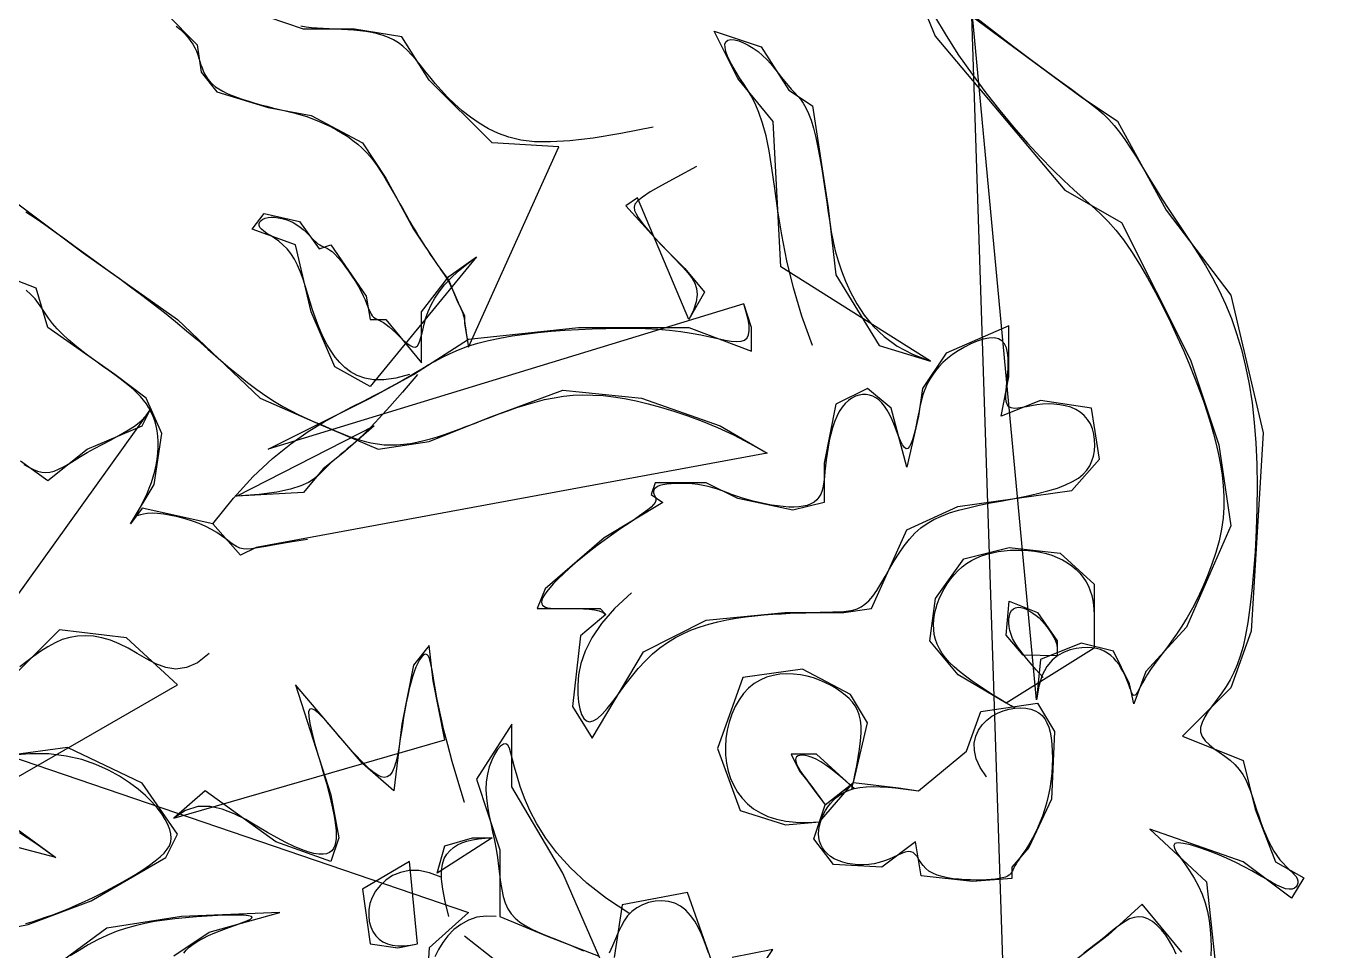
# Model space of a CAD drawing. Header units: metres. Extents: x -5582206 to 1721362, y -2047520 to 6750995.
# Drawn here: x 3648.5 to 3891.8, y 2331.7 to 2503 of the extents above; entities that cross this region are included whole.
import ezdxf

# ---------------------------------------------------------------- set-up
doc = ezdxf.new("R2010")
doc.units = ezdxf.units.M
doc.layers.add('3', color=3, linetype='Continuous')
doc.layers.add('7', color=7, linetype='Continuous')

msp = doc.modelspace()

# ---------------------------------------------------------------- linework, layer by layer
at = {"layer": '3'}
for points in [[(3816.74, 2504.84), (3818.9, 2501.22), (3821.23, 2497.63), (3823.71, 2494.09), (3826.27, 2490.65), (3828.87, 2487.34), (3831.46, 2484.22), (3833.99, 2481.32), (3836.4, 2478.69), (3838.66, 2476.36), (3840.71, 2474.37), (3842.59, 2472.65), (3844.32, 2471.11), (3845.93, 2469.68), (3847.45, 2468.27), (3848.91, 2466.81), (3850.35, 2465.2), (3851.79, 2463.37), (3853.26, 2461.26), (3854.74, 2458.9), (3856.22, 2456.36), (3857.68, 2453.67), (3859.1, 2450.92), (3860.46, 2448.14), (3861.74, 2445.4), (3862.92, 2442.76), (3863.98, 2440.26), (3864.94, 2437.89), (3865.8, 2435.64), (3866.57, 2433.48), (3867.26, 2431.41), (3867.88, 2429.41), (3868.43, 2427.45), (3868.92, 2425.52), (3869.36, 2423.6), (3869.74, 2421.69), (3870.05, 2419.77), (3870.26, 2417.84), (3870.37, 2415.88), (3870.36, 2413.89), (3870.21, 2411.86), (3869.92, 2409.78), (3869.47, 2407.65), (3868.87, 2405.48), (3868.15, 2403.32), (3867.34, 2401.18), (3866.45, 2399.09), (3865.51, 2397.08), (3864.53, 2395.18), (3863.54, 2393.41), (3862.56, 2391.81), (3861.61, 2390.35), (3860.68, 2389.02), (3859.79, 2387.81), (3858.95, 2386.7), (3858.16, 2385.67), (3857.44, 2384.71), (3856.79, 2383.79), (3856.22, 2382.92), (3855.72, 2382.1), (3855.3, 2381.35), (3854.93, 2380.67), (3854.61, 2380.09), (3854.34, 2379.61), (3854.11, 2379.26), (3853.91, 2379.05), (3853.74, 2378.98), (3853.57, 2379.05), (3853.42, 2379.25), (3853.27, 2379.55), (3853.12, 2379.94), (3852.95, 2380.42), (3852.76, 2380.96), (3852.54, 2381.55), (3852.28, 2382.17), (3852, 2382.82), (3851.67, 2383.47), (3851.3, 2384.12), (3850.89, 2384.76), (3850.44, 2385.36), (3849.95, 2385.92), (3849.41, 2386.42), (3848.82, 2386.85), (3848.19, 2387.21), (3847.49, 2387.49), (3846.74, 2387.7), (3845.92, 2387.82), (3845.03, 2387.86), (3844.07, 2387.81), (3843.03, 2387.67), (3841.92, 2387.42), (3840.77, 2387.03), (3839.63, 2386.42), (3838.55, 2385.54), (3837.56, 2384.34), (3836.72, 2382.75), (3836.07, 2380.71), (3835.66, 2378.17), (3820.65, 2538.58)], [(3804.89, 2530.33), (3816.9, 2501.1), (3840.91, 2472.62), (3851.41, 2466.62), (3864.17, 2441.14), (3869.42, 2425.39), (3871.67, 2410.4), (3863.42, 2391.67), (3855.91, 2383.42), (3853.66, 2377.42), (3852.91, 2381.17), (3849.91, 2387.17), (3843.91, 2388.67), (3836.41, 2385.67), (3835.66, 2378.17)], [(3674.37, 2505.36), (3680.2, 2499.54), (3680.93, 2494.45), (3683.84, 2490.81), (3693.31, 2487.9), (3701.32, 2486.44), (3710.78, 2481.35), (3715.15, 2474.8), (3720.25, 2465.35), (3724.62, 2458.8), (3726.81, 2455.89), (3728.26, 2452.25), (3729.72, 2449.34), (3729.72, 2447.89), (3730.45, 2443.52)], [(3676.31, 2502.97), (3677.07, 2502.36), (3677.76, 2501.71), (3678.37, 2501.03), (3678.9, 2500.35), (3679.35, 2499.66), (3679.72, 2498.98), (3680.03, 2498.32), (3680.28, 2497.67), (3680.5, 2497.04), (3680.7, 2496.42), (3680.89, 2495.82), (3681.08, 2495.25), (3681.29, 2494.69), (3681.54, 2494.15), (3681.83, 2493.64), (3682.17, 2493.15), (3682.57, 2492.67), (3683.03, 2492.22), (3683.58, 2491.77), (3684.21, 2491.35), (3684.93, 2490.93), (3685.76, 2490.53), (3686.66, 2490.14), (3687.64, 2489.76), (3688.68, 2489.4), (3689.76, 2489.06), (3690.86, 2488.73), (3691.96, 2488.43), (3693.06, 2488.14), (3694.15, 2487.88), (3695.21, 2487.63), (3696.27, 2487.38), (3697.31, 2487.13), (3698.36, 2486.85), (3699.41, 2486.56), (3700.48, 2486.22), (3701.56, 2485.84), (3702.66, 2485.4), (3703.77, 2484.91), (3704.88, 2484.37), (3705.98, 2483.79), (3707.04, 2483.17), (3708.06, 2482.51), (3709.03, 2481.82), (3709.94, 2481.11), (3710.76, 2480.37), (3711.52, 2479.6), (3712.22, 2478.81), (3712.88, 2477.99), (3713.5, 2477.13), (3714.1, 2476.23), (3714.69, 2475.3), (3715.28, 2474.32), (3715.87, 2473.3), (3716.48, 2472.24), (3717.09, 2471.17), (3717.7, 2470.08), (3718.32, 2468.99), (3718.93, 2467.91), (3719.53, 2466.85), (3720.13, 2465.83), (3720.72, 2464.85), (3721.29, 2463.92), (3721.84, 2463.04), (3722.38, 2462.21), (3722.89, 2461.43), (3723.37, 2460.7), (3723.83, 2460.03), (3724.26, 2459.41), (3724.65, 2458.84), (3725.01, 2458.33), (3725.34, 2457.85), (3725.65, 2457.41), (3725.94, 2456.98), (3726.2, 2456.58), (3726.45, 2456.17), (3726.68, 2455.77), (3726.91, 2455.35), (3727.12, 2454.93), (3727.32, 2454.5), (3727.52, 2454.07), (3727.71, 2453.64), (3727.9, 2453.21), (3728.08, 2452.79), (3728.26, 2452.37), (3728.44, 2451.97), (3728.62, 2451.58), (3728.8, 2451.2), (3728.96, 2450.83), (3729.11, 2450.47), (3729.25, 2450.12), (3729.37, 2449.79), (3729.48, 2449.46), (3729.56, 2449.14), (3729.63, 2448.79), (3729.7, 2448.36), (3729.78, 2447.81), (3729.88, 2447.1), (3730.02, 2446.17), (3730.21, 2445), (3730.45, 2443.52), (3747.2, 2480.62), (3734.82, 2481.35), (3723.16, 2492.99), (3718.07, 2500.99), (3709.33, 2502.45), (3699.86, 2502.45), (3693.31, 2504.63)], [(3829.54, 2326.2), (3823.65, 2504.85), (3843.91, 2489.86), (3850.66, 2485.36), (3859.67, 2468.87), (3871.67, 2453.13), (3877.67, 2427.64), (3875.42, 2390.92), (3871.67, 2380.42), (3862.67, 2371.43), (3873.92, 2366.93), (3876.17, 2357.94), (3879.92, 2348.19), (3885.18, 2345.19), (3882.92, 2341.44), (3873.92, 2348.19), (3856.66, 2354.19), (3867.17, 2344.44), (3868.67, 2330.2)], [(3824.07, 2504.89), (3827.89, 2501.9), (3831.41, 2499.2), (3834.61, 2496.8), (3837.47, 2494.68), (3839.97, 2492.85), (3842.11, 2491.3), (3843.94, 2489.97), (3845.5, 2488.8), (3846.84, 2487.73), (3848.01, 2486.72), (3849.07, 2485.69), (3850.06, 2484.59), (3851.04, 2483.36), (3852.04, 2481.96), (3853.08, 2480.4), (3854.16, 2478.69), (3855.27, 2476.88), (3856.43, 2474.98), (3857.63, 2473.01), (3858.88, 2471.01), (3860.17, 2468.99), (3861.5, 2466.98), (3862.86, 2464.96), (3864.24, 2462.91), (3865.61, 2460.81), (3866.95, 2458.64), (3868.25, 2456.38), (3869.5, 2454.01), (3870.67, 2451.5), (3871.75, 2448.85), (3872.73, 2446.04), (3873.6, 2443.08), (3874.37, 2439.95), (3875.03, 2436.66), (3875.58, 2433.2), (3876, 2429.57), (3876.3, 2425.77), (3876.47, 2421.81), (3876.53, 2417.74), (3876.48, 2413.64), (3876.34, 2409.59), (3876.13, 2405.66), (3875.86, 2401.91), (3875.53, 2398.43), (3875.17, 2395.29), (3874.78, 2392.53), (3874.36, 2390.14), (3873.91, 2388.06), (3873.41, 2386.25), (3872.85, 2384.65), (3872.23, 2383.22), (3871.55, 2381.91), (3870.79, 2380.67), (3869.96, 2379.47), (3869.1, 2378.29), (3868.26, 2377.15), (3867.48, 2376.05), (3866.82, 2375), (3866.33, 2374), (3866.05, 2373.05), (3866.04, 2372.18), (3866.33, 2371.37), (3866.88, 2370.61), (3867.63, 2369.88), (3868.53, 2369.18), (3869.51, 2368.47), (3870.53, 2367.75), (3871.52, 2366.99), (3872.42, 2366.18), (3873.2, 2365.3), (3873.85, 2364.36), (3874.41, 2363.37), (3874.89, 2362.32), (3875.31, 2361.24), (3875.69, 2360.12), (3876.06, 2358.97), (3876.42, 2357.81), (3876.81, 2356.64), (3877.22, 2355.46), (3877.65, 2354.31), (3878.11, 2353.19), (3878.59, 2352.11), (3879.1, 2351.1), (3879.62, 2350.16), (3880.17, 2349.32), (3880.75, 2348.57), (3881.32, 2347.91), (3881.89, 2347.33), (3882.42, 2346.82), (3882.91, 2346.35), (3883.34, 2345.91), (3883.68, 2345.49), (3883.93, 2345.07), (3884.05, 2344.64), (3884.07, 2344.23), (3883.97, 2343.85), (3883.75, 2343.52), (3883.43, 2343.27), (3882.99, 2343.12), (3882.45, 2343.08), (3881.8, 2343.19), (3881.04, 2343.46), (3880.18, 2343.87), (3879.2, 2344.4), (3878.11, 2345.02), (3876.9, 2345.72), (3875.57, 2346.48), (3874.12, 2347.27), (3872.55, 2348.07), (3870.85, 2348.85), (3869.1, 2349.6), (3867.36, 2350.27), (3865.7, 2350.85), (3864.19, 2351.29), (3862.91, 2351.58), (3861.92, 2351.68), (3861.29, 2351.56), (3861.07, 2351.21), (3861.22, 2350.63), (3861.65, 2349.85), (3862.31, 2348.89), (3863.11, 2347.78), (3863.98, 2346.52), (3864.86, 2345.15), (3865.67, 2343.69), (3866.35, 2342.16), (3866.9, 2340.58), (3867.33, 2338.95), (3867.64, 2337.3), (3867.85, 2335.64), (3867.96, 2333.99), (3867.98, 2332.36), (3867.93, 2330.77)], [(3764.67, 2484.26), (3764.67, 2484.26), (3758.63, 2483.08), (3753.52, 2482.25), (3749.24, 2481.74), (3745.66, 2481.53), (3742.66, 2481.58), (3740.12, 2481.88), (3737.93, 2482.4), (3735.97, 2483.11), (3734.13, 2483.98), (3732.41, 2484.99), (3730.79, 2486.11), (3729.27, 2487.32), (3727.86, 2488.57), (3726.56, 2489.85), (3725.35, 2491.13), (3724.26, 2492.38), (3723.26, 2493.58), (3722.34, 2494.72), (3721.49, 2495.79), (3720.68, 2496.78), (3719.89, 2497.69), (3719.1, 2498.52), (3718.3, 2499.26), (3717.46, 2499.9), (3716.57, 2500.44), (3715.62, 2500.89), (3714.64, 2501.26), (3713.61, 2501.55), (3712.54, 2501.79), (3711.45, 2501.97), (3710.34, 2502.1), (3709.21, 2502.21), (3708.06, 2502.29), (3706.92, 2502.35), (3705.77, 2502.41), (3704.64, 2502.46), (3703.52, 2502.52), (3702.43, 2502.6), (3701.37, 2502.69), (3700.35, 2502.81), (3699.37, 2502.97)], [(3794.15, 2443.84), (3794.15, 2443.84), (3792.19, 2449.24), (3790.64, 2454.48), (3789.43, 2459.52), (3788.5, 2464.31), (3787.77, 2468.79), (3787.18, 2472.92), (3786.66, 2476.65), (3786.13, 2479.91), (3785.56, 2482.69), (3784.92, 2485.03), (3784.25, 2487), (3783.54, 2488.65), (3782.82, 2490.05), (3782.09, 2491.28), (3781.37, 2492.38), (3780.67, 2493.43), (3780.01, 2494.48), (3779.4, 2495.51), (3778.87, 2496.51), (3778.44, 2497.45), (3778.13, 2498.3), (3777.96, 2499.04), (3777.95, 2499.65), (3778.12, 2500.1), (3778.49, 2500.38), (3779.04, 2500.48), (3779.72, 2500.43), (3780.51, 2500.24), (3781.37, 2499.91), (3782.27, 2499.47), (3783.18, 2498.92), (3784.07, 2498.28), (3784.91, 2497.56), (3785.69, 2496.79), (3786.44, 2495.97), (3787.14, 2495.13), (3787.8, 2494.29), (3788.44, 2493.47), (3789.06, 2492.7), (3789.65, 2491.98), (3790.24, 2491.33), (3790.81, 2490.72), (3791.37, 2490.1), (3791.91, 2489.45), (3792.44, 2488.7), (3792.95, 2487.83), (3793.44, 2486.8), (3793.9, 2485.55), (3794.35, 2484.07), (3794.77, 2482.38), (3795.17, 2480.53), (3795.54, 2478.56), (3795.89, 2476.52), (3796.22, 2474.45), (3796.53, 2472.39), (3796.82, 2470.4), (3797.08, 2468.49), (3797.35, 2466.65), (3797.64, 2464.87), (3797.98, 2463.11), (3798.38, 2461.34), (3798.89, 2459.53), (3799.51, 2457.67), (3800.27, 2455.72), (3801.21, 2453.68), (3802.35, 2451.57), (3803.74, 2449.47), (3805.42, 2447.42), (3807.45, 2445.49), (3809.86, 2443.72), (3812.69, 2442.19), (3815.99, 2440.93), (3788.32, 2458.39), (3786.86, 2485.31), (3780.31, 2493.31), (3775.94, 2502.04), (3784.68, 2499.13), (3789.78, 2491.13), (3794.15, 2488.22), (3797.06, 2469.3), (3798.51, 2456.94), (3806.52, 2443.84), (3815.99, 2440.93)], [(3772.68, 2476.99), (3772.68, 2476.99), (3769.03, 2475.03), (3766.21, 2473.48), (3764.11, 2472.27), (3762.65, 2471.33), (3761.72, 2470.59), (3761.24, 2469.98), (3761.1, 2469.43), (3761.21, 2468.86), (3761.49, 2468.24), (3761.9, 2467.54), (3762.41, 2466.8), (3763.01, 2466.03), (3763.67, 2465.24), (3764.36, 2464.45), (3765.07, 2463.67), (3765.76, 2462.92), (3766.43, 2462.22), (3767.07, 2461.55), (3767.69, 2460.9), (3768.29, 2460.27), (3768.88, 2459.65), (3769.48, 2459.02), (3770.07, 2458.38), (3770.68, 2457.71), (3771.29, 2457), (3771.87, 2456.24), (3772.34, 2455.38), (3772.66, 2454.39), (3772.77, 2453.25), (3772.6, 2451.93), (3772.11, 2450.39), (3771.23, 2448.62), (3761.76, 2471.17), (3759.57, 2469.71), (3766.13, 2462.44), (3770.5, 2458.07), (3774.14, 2453.71), (3771.23, 2448.62)], [(3644.52, 2471.89), (3659.08, 2460.98), (3676.56, 2448.62), (3691.85, 2434.07), (3703.5, 2428.97), (3713.7, 2424.61), (3723.16, 2426.06), (3734.09, 2430.43), (3747.92, 2435.52), (3762.49, 2434.07), (3777.05, 2428.97), (3785.79, 2423.88)], [(3648.47, 2468.6), (3650.18, 2467.46), (3651.95, 2466.24), (3653.78, 2464.94), (3655.66, 2463.59), (3657.59, 2462.18), (3659.57, 2460.74), (3661.59, 2459.27), (3663.65, 2457.78), (3665.74, 2456.27), (3667.84, 2454.72), (3669.94, 2453.15), (3672.04, 2451.55), (3674.13, 2449.92), (3676.19, 2448.25), (3678.23, 2446.56), (3680.22, 2444.85), (3682.17, 2443.15), (3684.08, 2441.49), (3685.95, 2439.89), (3687.77, 2438.36), (3689.53, 2436.94), (3691.24, 2435.64), (3692.9, 2434.49), (3694.5, 2433.46), (3696.06, 2432.55), (3697.57, 2431.73), (3699.04, 2431), (3700.48, 2430.32), (3701.88, 2429.69), (3703.26, 2429.1), (3704.61, 2428.51), (3705.95, 2427.95), (3707.26, 2427.42), (3708.55, 2426.93), (3709.83, 2426.49), (3711.09, 2426.11), (3712.34, 2425.8), (3713.58, 2425.58), (3714.8, 2425.44), (3716.02, 2425.39), (3717.23, 2425.42), (3718.45, 2425.52), (3719.67, 2425.69), (3720.9, 2425.92), (3722.14, 2426.21), (3723.41, 2426.55), (3724.69, 2426.93), (3726, 2427.36), (3727.35, 2427.83), (3728.72, 2428.32), (3730.12, 2428.85), (3731.57, 2429.4), (3733.05, 2429.97), (3734.57, 2430.55), (3736.14, 2431.14), (3737.75, 2431.74), (3739.4, 2432.31), (3741.08, 2432.85), (3742.79, 2433.35), (3744.52, 2433.79), (3746.28, 2434.15), (3748.04, 2434.43), (3749.83, 2434.61), (3751.63, 2434.68), (3753.48, 2434.65), (3755.37, 2434.53), (3757.33, 2434.3), (3759.36, 2433.98), (3761.48, 2433.56), (3763.7, 2433.04), (3766.03, 2432.42), (3768.48, 2431.68), (3771.05, 2430.82), (3773.74, 2429.8), (3776.56, 2428.62), (3779.51, 2427.25), (3782.58, 2425.67), (3785.79, 2423.88), (3691.12, 2406.42), (3688.21, 2404.97), (3683.11, 2410.79), (3670.01, 2413.7), (3667.82, 2410.79), (3672.19, 2418.06), (3673.65, 2427.52), (3670.73, 2434.07), (3664.91, 2438.43), (3652.53, 2447.16), (3650.34, 2454.44), (3637.24, 2459.53)], [(3719.52, 2438.43), (3719.52, 2438.43), (3716.97, 2437.79), (3714.76, 2437.49), (3712.86, 2437.49), (3711.22, 2437.76), (3709.81, 2438.24), (3708.59, 2438.92), (3707.53, 2439.74), (3706.6, 2440.67), (3705.75, 2441.69), (3704.98, 2442.77), (3704.28, 2443.92), (3703.65, 2445.12), (3703.06, 2446.38), (3702.53, 2447.69), (3702.03, 2449.04), (3701.56, 2450.43), (3701.11, 2451.86), (3700.68, 2453.29), (3700.24, 2454.71), (3699.79, 2456.1), (3699.3, 2457.43), (3698.78, 2458.69), (3698.2, 2459.84), (3697.56, 2460.86), (3696.84, 2461.75), (3696.07, 2462.5), (3695.28, 2463.14), (3694.51, 2463.7), (3693.77, 2464.17), (3693.1, 2464.6), (3692.53, 2464.98), (3692.09, 2465.35), (3691.81, 2465.71), (3691.67, 2466.06), (3691.67, 2466.4), (3691.79, 2466.71), (3692.03, 2466.99), (3692.37, 2467.22), (3692.8, 2467.41), (3693.31, 2467.53), (3693.89, 2467.59), (3694.52, 2467.58), (3695.19, 2467.5), (3695.89, 2467.36), (3696.6, 2467.16), (3697.3, 2466.9), (3697.99, 2466.58), (3698.65, 2466.2), (3699.26, 2465.76), (3699.84, 2465.29), (3700.37, 2464.8), (3700.86, 2464.3), (3701.32, 2463.82), (3701.75, 2463.38), (3702.16, 2463), (3702.53, 2462.68), (3702.89, 2462.45), (3703.23, 2462.27), (3703.57, 2462.13), (3703.93, 2461.98), (3704.3, 2461.8), (3704.72, 2461.55), (3705.17, 2461.21), (3705.69, 2460.74), (3706.26, 2460.12), (3706.89, 2459.37), (3707.54, 2458.52), (3708.21, 2457.6), (3708.86, 2456.64), (3709.48, 2455.68), (3710.04, 2454.73), (3710.54, 2453.83), (3710.95, 2453), (3711.29, 2452.26), (3711.57, 2451.59), (3711.8, 2450.99), (3712.01, 2450.47), (3712.2, 2450.03), (3712.39, 2449.65), (3712.61, 2449.34), (3712.85, 2449.1), (3713.13, 2448.9), (3713.45, 2448.72), (3713.82, 2448.54), (3714.23, 2448.33), (3714.69, 2448.06), (3715.2, 2447.72), (3715.76, 2447.28), (3716.38, 2446.73), (3717.03, 2446.1), (3717.7, 2445.44), (3718.37, 2444.81), (3719.02, 2444.25), (3719.62, 2443.82), (3720.16, 2443.56), (3720.62, 2443.52), (3720.98, 2443.74), (3721.27, 2444.21), (3721.51, 2444.87), (3721.73, 2445.71), (3721.96, 2446.69), (3722.23, 2447.78), (3722.56, 2448.93), (3722.98, 2450.13), (3723.52, 2451.34), (3724.2, 2452.56), (3725.02, 2453.79), (3726.01, 2455.03), (3727.18, 2456.3), (3728.54, 2457.59), (3730.11, 2458.91), (3731.9, 2460.26), (3712.24, 2436.25), (3705.69, 2439.89), (3701.32, 2450.07), (3698.41, 2462.44), (3690.39, 2465.35), (3692.58, 2468.26), (3699.13, 2466.8), (3702.77, 2461.71), (3704.96, 2462.44), (3711.51, 2452.98), (3712.24, 2448.62), (3715.15, 2448.62), (3721.71, 2440.61), (3721.71, 2450.07), (3726.81, 2456.62), (3731.9, 2460.26)], [(3700.59, 2407.88), (3700.59, 2407.88), (3697.4, 2407.37), (3694.86, 2406.93), (3692.89, 2406.58), (3691.38, 2406.32), (3690.24, 2406.15), (3689.38, 2406.09), (3688.69, 2406.13), (3688.09, 2406.3), (3687.49, 2406.59), (3686.86, 2406.98), (3686.2, 2407.45), (3685.48, 2407.98), (3684.69, 2408.56), (3683.82, 2409.15), (3682.86, 2409.74), (3681.78, 2410.3), (3680.58, 2410.82), (3679.3, 2411.29), (3677.97, 2411.71), (3676.62, 2412.06), (3675.29, 2412.34), (3674.03, 2412.55), (3672.86, 2412.68), (3671.83, 2412.73), (3670.95, 2412.69), (3670.24, 2412.59), (3669.69, 2412.46), (3669.28, 2412.33), (3669, 2412.24), (3668.86, 2412.22), (3668.83, 2412.29), (3668.91, 2412.48), (3669.1, 2412.83), (3669.37, 2413.33), (3669.7, 2413.95), (3670.08, 2414.68), (3670.49, 2415.51), (3670.91, 2416.42), (3671.32, 2417.4), (3671.7, 2418.43), (3672.05, 2419.49), (3672.34, 2420.57), (3672.58, 2421.67), (3672.77, 2422.78), (3672.9, 2423.87), (3672.97, 2424.96), (3672.98, 2426.01), (3672.92, 2427.03), (3672.79, 2428.01), (3672.6, 2428.95), (3672.35, 2429.84), (3672.04, 2430.69), (3671.67, 2431.5), (3671.25, 2432.27), (3670.77, 2433), (3670.25, 2433.7), (3669.68, 2434.37), (3669.06, 2435.02), (3668.37, 2435.65), (3667.62, 2436.29), (3666.8, 2436.95), (3665.9, 2437.64), (3664.9, 2438.37), (3663.82, 2439.16), (3662.63, 2440.01), (3661.38, 2440.92), (3660.09, 2441.87), (3658.79, 2442.86), (3657.53, 2443.87), (3656.32, 2444.89), (3655.21, 2445.91), (3654.23, 2446.92), (3653.39, 2447.91), (3652.67, 2448.87), (3652.03, 2449.81), (3651.42, 2450.72), (3650.81, 2451.61), (3650.15, 2452.46), (3649.4, 2453.28), (3648.52, 2454.07)], [(3683.11, 2410.79), (3683.11, 2410.79), (3686.9, 2415.56), (3690.58, 2419.57), (3694.13, 2422.89), (3697.53, 2425.63), (3700.72, 2427.87), (3703.7, 2429.69), (3706.41, 2431.18), (3708.84, 2432.43), (3710.97, 2433.52), (3712.82, 2434.47), (3714.43, 2435.32), (3715.87, 2436.09), (3717.16, 2436.8), (3718.35, 2437.47), (3719.49, 2438.13), (3720.62, 2438.79), (3721.77, 2439.49), (3722.98, 2440.21), (3724.25, 2440.94), (3725.61, 2441.66), (3727.06, 2442.36), (3728.62, 2443.04), (3730.31, 2443.67), (3732.15, 2444.25), (3734.13, 2444.76), (3736.26, 2445.21), (3738.51, 2445.6), (3740.85, 2445.93), (3743.28, 2446.21), (3745.77, 2446.45), (3748.29, 2446.64), (3750.84, 2446.8), (3753.38, 2446.92), (3755.91, 2447), (3758.41, 2447.03), (3760.85, 2447.02), (3763.22, 2446.96), (3765.51, 2446.85), (3767.7, 2446.67), (3769.77, 2446.43), (3771.7, 2446.13), (3773.49, 2445.79), (3775.14, 2445.44), (3776.63, 2445.11), (3777.96, 2444.84), (3779.12, 2444.64), (3780.12, 2444.56), (3780.94, 2444.61), (3781.57, 2444.84), (3782.04, 2445.23), (3782.33, 2445.81), (3782.45, 2446.57), (3782.42, 2447.52), (3782.23, 2448.66), (3781.9, 2449.99), (3781.42, 2451.53), (3693.31, 2424.61), (3712.24, 2434.07), (3720.25, 2438.43), (3730.45, 2444.98), (3750.84, 2447.16), (3771.23, 2447.16), (3782.88, 2442.8), (3782.88, 2447.16), (3781.42, 2451.53)], [(3760.65, 2398.01), (3760.65, 2398.01), (3757.49, 2395.08), (3755.06, 2392.3), (3753.27, 2389.67), (3752.03, 2387.21), (3751.24, 2384.92), (3750.82, 2382.82), (3750.67, 2380.92), (3750.7, 2379.22), (3750.83, 2377.74), (3751.06, 2376.49), (3751.38, 2375.49), (3751.79, 2374.75), (3752.29, 2374.29), (3752.88, 2374.12), (3753.56, 2374.26), (3754.34, 2374.73), (3755.2, 2375.53), (3756.15, 2376.6), (3757.17, 2377.9), (3758.27, 2379.34), (3759.42, 2380.88), (3760.63, 2382.44), (3761.89, 2383.97), (3763.2, 2385.4), (3764.53, 2386.69), (3765.91, 2387.83), (3767.32, 2388.83), (3768.76, 2389.71), (3770.25, 2390.47), (3771.78, 2391.13), (3773.35, 2391.7), (3774.97, 2392.19), (3776.63, 2392.61), (3778.32, 2392.97), (3780.03, 2393.28), (3781.75, 2393.53), (3783.46, 2393.73), (3785.16, 2393.9), (3786.82, 2394.03), (3788.44, 2394.13), (3790, 2394.21), (3791.51, 2394.27), (3792.94, 2394.32), (3794.31, 2394.36), (3795.61, 2394.39), (3796.82, 2394.42), (3797.95, 2394.46), (3799, 2394.5), (3799.96, 2394.55), (3800.84, 2394.64), (3801.66, 2394.8), (3802.43, 2395.04), (3803.16, 2395.4), (3803.88, 2395.89), (3804.59, 2396.55), (3805.31, 2397.41), (3806.05, 2398.46), (3806.82, 2399.68), (3807.61, 2401.03), (3808.44, 2402.45), (3809.3, 2403.9), (3810.19, 2405.33), (3811.13, 2406.7), (3812.11, 2407.95), (3813.13, 2409.06), (3814.22, 2410.02), (3815.39, 2410.86), (3816.66, 2411.59), (3818.04, 2412.23), (3819.55, 2412.8), (3821.21, 2413.31), (3823.03, 2413.77), (3825.02, 2414.22), (3827.15, 2414.65), (3829.34, 2415.07), (3831.56, 2415.5), (3833.74, 2415.94), (3835.83, 2416.4), (3837.78, 2416.89), (3839.54, 2417.41), (3841.05, 2417.98), (3842.34, 2418.6), (3843.41, 2419.26), (3844.29, 2419.97), (3844.99, 2420.74), (3845.53, 2421.55), (3845.93, 2422.43), (3846.21, 2423.35), (3846.39, 2424.33), (3846.46, 2425.35), (3846.42, 2426.37), (3846.27, 2427.38), (3846.01, 2428.36), (3845.63, 2429.29), (3845.13, 2430.13), (3844.51, 2430.87), (3843.77, 2431.49), (3842.92, 2431.99), (3841.99, 2432.38), (3840.99, 2432.67), (3839.95, 2432.86), (3838.88, 2432.97), (3837.81, 2432.99), (3836.75, 2432.93), (3835.72, 2432.81), (3834.74, 2432.65), (3833.82, 2432.48), (3832.97, 2432.32), (3832.2, 2432.22), (3831.54, 2432.18), (3830.99, 2432.25), (3830.56, 2432.45), (3830.26, 2432.8), (3830.07, 2433.29), (3829.99, 2433.91), (3829.98, 2434.64), (3830.03, 2435.47), (3830.11, 2436.38), (3830.21, 2437.36), (3830.31, 2438.39), (3830.39, 2439.44), (3830.42, 2440.5), (3830.39, 2441.53), (3830.28, 2442.49), (3830.07, 2443.36), (3829.73, 2444.1), (3829.25, 2444.67), (3828.61, 2445.06), (3827.8, 2445.22), (3826.84, 2445.18), (3825.78, 2444.97), (3824.64, 2444.6), (3823.47, 2444.11), (3822.3, 2443.52), (3821.17, 2442.86), (3820.12, 2442.15), (3819.17, 2441.41), (3818.33, 2440.65), (3817.59, 2439.89), (3816.95, 2439.11), (3816.39, 2438.34), (3815.9, 2437.58), (3815.49, 2436.82), (3815.14, 2436.08), (3814.85, 2435.37), (3814.61, 2434.66), (3814.4, 2433.95), (3814.22, 2433.23), (3814.05, 2432.49), (3813.9, 2431.72), (3813.74, 2430.9), (3813.56, 2430.02), (3813.37, 2429.09), (3813.16, 2428.13), (3812.92, 2427.2), (3812.67, 2426.35), (3812.4, 2425.63), (3812.11, 2425.08), (3811.81, 2424.75), (3811.5, 2424.69), (3811.18, 2424.93), (3810.84, 2425.43), (3810.49, 2426.15), (3810.12, 2427.02), (3809.74, 2427.99), (3809.33, 2429.02), (3808.91, 2430.03), (3808.47, 2430.99), (3808, 2431.84), (3807.51, 2432.58), (3807, 2433.21), (3806.46, 2433.73), (3805.91, 2434.15), (3805.33, 2434.45), (3804.72, 2434.65), (3804.1, 2434.75), (3803.45, 2434.74), (3802.79, 2434.63), (3802.13, 2434.41), (3801.47, 2434.08), (3800.83, 2433.64), (3800.22, 2433.08), (3799.65, 2432.4), (3799.12, 2431.6), (3798.65, 2430.67), (3798.23, 2429.65), (3797.86, 2428.55), (3797.54, 2427.38), (3797.27, 2426.19), (3797.04, 2424.98), (3796.85, 2423.79), (3796.69, 2422.62), (3796.57, 2421.52), (3796.47, 2420.47), (3796.37, 2419.49), (3796.25, 2418.58), (3796.11, 2417.74), (3795.93, 2416.98), (3795.68, 2416.3), (3795.36, 2415.71), (3794.95, 2415.21), (3794.45, 2414.8), (3793.87, 2414.47), (3793.2, 2414.21), (3792.46, 2414.03), (3791.64, 2413.92), (3790.74, 2413.88), (3789.78, 2413.9), (3788.74, 2413.97), (3787.66, 2414.09), (3786.54, 2414.26), (3785.41, 2414.47), (3784.27, 2414.71), (3783.15, 2414.99), (3782.07, 2415.28), (3781.04, 2415.59), (3780.07, 2415.92), (3779.15, 2416.24), (3778.27, 2416.57), (3777.41, 2416.88), (3776.56, 2417.18), (3775.7, 2417.45), (3774.81, 2417.69), (3773.88, 2417.9), (3772.9, 2418.06), (3771.88, 2418.17), (3770.86, 2418.24), (3769.86, 2418.28), (3768.89, 2418.27), (3767.99, 2418.22), (3767.17, 2418.14), (3766.47, 2418.02), (3765.9, 2417.87), (3765.46, 2417.68), (3765.12, 2417.48), (3764.9, 2417.26), (3764.76, 2417.03), (3764.7, 2416.79), (3764.71, 2416.55), (3764.77, 2416.32), (3764.88, 2416.1), (3765.01, 2415.87), (3765.11, 2415.64), (3765.17, 2415.38), (3765.15, 2415.09), (3765.01, 2414.75), (3764.74, 2414.36), (3764.29, 2413.9), (3763.64, 2413.36), (3762.82, 2412.74), (3761.84, 2412.06), (3760.74, 2411.3), (3759.53, 2410.49), (3758.25, 2409.62), (3756.91, 2408.69), (3755.55, 2407.71), (3754.19, 2406.69), (3752.84, 2405.64), (3751.54, 2404.58), (3750.29, 2403.53), (3749.11, 2402.5), (3748.02, 2401.51), (3747.05, 2400.57), (3746.2, 2399.71), (3745.5, 2398.94), (3744.94, 2398.25), (3744.52, 2397.64), (3744.22, 2397.12), (3744.04, 2396.67), (3743.97, 2396.28), (3744.01, 2395.96), (3744.14, 2395.71), (3744.37, 2395.51), (3744.69, 2395.36), (3745.1, 2395.25), (3745.61, 2395.18), (3746.22, 2395.13), (3746.92, 2395.11), (3747.73, 2395.1), (3748.63, 2395.1), (3749.63, 2395.1), (3750.69, 2395.09), (3751.77, 2395.04), (3752.82, 2394.97), (3753.8, 2394.84), (3754.67, 2394.64), (3755.39, 2394.37), (3755.91, 2394.01), (3751.18, 2390.01), (3749.72, 2376.92), (3753.37, 2371.1), (3762.83, 2387.1), (3774.48, 2392.92), (3789.05, 2394.37), (3799.97, 2394.37), (3805.07, 2395.1), (3811.62, 2409.65), (3821.09, 2414.02), (3842.21, 2416.93), (3847.3, 2422.75), (3845.85, 2432.2), (3836.38, 2433.66), (3829.1, 2430.75), (3830.56, 2438.02), (3830.56, 2447.48), (3818.9, 2442.39), (3814.53, 2435.84), (3813.81, 2430.75), (3811.62, 2421.29), (3808.71, 2432.2), (3804.34, 2435.84), (3798.51, 2432.93), (3796.33, 2422.02), (3796.33, 2414.74), (3790.5, 2413.29), (3780.31, 2415.47), (3774.48, 2418.38), (3765.02, 2418.38), (3764.29, 2416.2), (3766.47, 2414.74), (3755.55, 2408.2), (3744.63, 2398.74), (3743.17, 2395.1), (3747.54, 2395.1), (3754.82, 2395.1), (3755.91, 2394.01)], [(3720.98, 2438.43), (3720.98, 2438.43), (3718.21, 2435.2), (3715.86, 2432.54), (3713.89, 2430.38), (3712.26, 2428.66), (3710.9, 2427.3), (3709.77, 2426.23), (3708.82, 2425.38), (3707.99, 2424.67), (3707.26, 2424.04), (3706.59, 2423.48), (3705.97, 2422.95), (3705.39, 2422.45), (3704.84, 2421.96), (3704.3, 2421.46), (3703.76, 2420.93), (3703.2, 2420.37), (3702.6, 2419.75), (3701.84, 2419.1), (3700.82, 2418.45), (3699.41, 2417.8), (3697.5, 2417.2), (3694.95, 2416.67), (3691.65, 2416.22), (3687.48, 2415.88), (3712.97, 2428.97), (3707.14, 2423.88), (3703.5, 2420.97), (3699.86, 2416.61), (3687.48, 2415.88)], [(3648.1, 2421.75), (3649.01, 2421.26), (3649.84, 2420.87), (3650.63, 2420.56), (3651.38, 2420.37), (3652.13, 2420.3), (3652.89, 2420.37), (3653.68, 2420.57), (3654.52, 2420.91), (3655.42, 2421.36), (3656.38, 2421.91), (3657.42, 2422.54), (3658.56, 2423.23), (3659.8, 2423.97), (3661.15, 2424.73), (3662.61, 2425.51), (3664.14, 2426.31), (3665.68, 2427.13), (3667.17, 2427.99), (3668.55, 2428.88), (3669.76, 2429.83), (3670.75, 2430.83), (3671.46, 2431.88), (3643.79, 2393.33)], [(3647.43, 2422.43), (3652.53, 2418.79), (3659.81, 2424.61), (3670.01, 2428.97), (3671.46, 2431.88)], [(3831.68, 2376.62), (3831.68, 2376.62), (3830.95, 2377.05), (3830, 2377.62), (3828.88, 2378.29), (3827.65, 2379.06), (3826.34, 2379.89), (3825.01, 2380.76), (3823.72, 2381.66), (3822.5, 2382.55), (3821.4, 2383.42), (3820.42, 2384.28), (3819.56, 2385.12), (3818.82, 2385.96), (3818.19, 2386.79), (3817.67, 2387.64), (3817.26, 2388.49), (3816.94, 2389.36), (3816.73, 2390.26), (3816.61, 2391.18), (3816.58, 2392.11), (3816.64, 2393.05), (3816.78, 2394.01), (3816.99, 2394.97), (3817.28, 2395.92), (3817.64, 2396.88), (3818.07, 2397.82), (3818.56, 2398.75), (3819.11, 2399.65), (3819.72, 2400.51), (3820.39, 2401.33), (3821.11, 2402.1), (3821.89, 2402.8), (3822.72, 2403.43), (3823.59, 2403.98), (3824.51, 2404.45), (3825.48, 2404.85), (3826.48, 2405.18), (3827.51, 2405.44), (3828.57, 2405.64), (3829.66, 2405.78), (3830.76, 2405.88), (3831.88, 2405.92), (3833.01, 2405.9), (3834.14, 2405.84), (3835.27, 2405.71), (3836.37, 2405.52), (3837.45, 2405.27), (3838.5, 2404.95), (3839.51, 2404.56), (3840.46, 2404.1), (3841.37, 2403.57), (3842.21, 2402.98), (3842.98, 2402.33), (3843.68, 2401.62), (3844.3, 2400.87), (3844.84, 2400.07), (3845.28, 2399.24), (3845.62, 2398.37), (3845.88, 2397.48), (3846.07, 2396.59), (3846.2, 2395.71), (3846.27, 2394.84), (3846.31, 2394.01), (3846.33, 2393.23), (3846.33, 2392.51), (3846.33, 2391.85), (3846.33, 2391.26), (3846.33, 2390.69), (3846.33, 2390.15), (3846.33, 2389.6), (3846.33, 2389.03), (3846.33, 2388.42), (3846.33, 2387.76), (3830.06, 2377.57), (3821.14, 2382.81), (3815.9, 2389.1), (3816.94, 2396.96), (3822.19, 2404.3), (3830.59, 2406.4), (3840.03, 2405.35), (3846.33, 2399.59), (3846.33, 2391.72), (3846.33, 2389.63), (3846.33, 2387.76)], [(3836.88, 2382.29), (3836.88, 2382.29), (3835.6, 2383.75), (3834.5, 2385.03), (3833.57, 2386.14), (3832.79, 2387.12), (3832.16, 2387.99), (3831.64, 2388.79), (3831.24, 2389.55), (3830.94, 2390.28), (3830.71, 2391.02), (3830.57, 2391.76), (3830.51, 2392.47), (3830.53, 2393.14), (3830.63, 2393.75), (3830.8, 2394.28), (3831.05, 2394.72), (3831.37, 2395.04), (3831.77, 2395.24), (3832.23, 2395.32), (3832.73, 2395.29), (3833.28, 2395.15), (3833.84, 2394.93), (3834.42, 2394.62), (3835, 2394.25), (3835.57, 2393.82), (3836.12, 2393.34), (3836.63, 2392.82), (3837.11, 2392.28), (3837.56, 2391.73), (3837.97, 2391.19), (3838.33, 2390.66), (3838.64, 2390.17), (3838.89, 2389.71), (3839.1, 2389.31), (3839.25, 2388.95), (3839.36, 2388.6), (3839.43, 2388.24), (3839.47, 2387.86), (3839.5, 2387.42), (3839.51, 2386.92), (3839.51, 2386.32), (3833.21, 2386.48), (3830.06, 2390.15), (3830.59, 2396.44), (3835.83, 2394.34), (3839.51, 2389.1), (3839.51, 2388.05), (3839.51, 2386.32)], [(3595.73, 2334.4), (3676.56, 2380.96), (3667.09, 2389.69), (3654.71, 2391.15), (3645.25, 2381.69)], [(3682.38, 2386.78), (3682.38, 2386.78), (3680.25, 2385.05), (3678.21, 2384.14), (3676.25, 2383.89), (3674.37, 2384.17), (3672.55, 2384.84), (3670.79, 2385.76), (3669.07, 2386.77), (3667.4, 2387.75), (3665.75, 2388.57), (3664.13, 2389.21), (3662.55, 2389.67), (3661, 2389.95), (3659.49, 2390.05), (3658.02, 2389.98), (3656.59, 2389.74), (3655.2, 2389.33), (3653.85, 2388.75), (3652.54, 2388.02), (3651.24, 2387.19), (3649.95, 2386.27), (3648.64, 2385.29), (3647.31, 2384.28)], [(3729.72, 2359.14), (3729.72, 2359.14), (3728.47, 2363.22), (3727.43, 2366.78), (3726.59, 2369.86), (3725.9, 2372.53), (3725.36, 2374.82), (3724.93, 2376.81), (3724.59, 2378.53), (3724.32, 2380.05), (3724.09, 2381.41), (3723.88, 2382.61), (3723.7, 2383.65), (3723.54, 2384.55), (3723.37, 2385.28), (3723.2, 2385.86), (3723.01, 2386.28), (3722.8, 2386.54), (3722.56, 2386.64), (3722.28, 2386.59), (3721.99, 2386.39), (3721.68, 2386.05), (3721.35, 2385.58), (3721.03, 2384.97), (3720.7, 2384.24), (3720.37, 2383.39), (3720.06, 2382.42), (3719.76, 2381.35), (3719.47, 2380.2), (3719.19, 2378.96), (3718.92, 2377.65), (3718.67, 2376.29), (3718.42, 2374.89), (3718.19, 2373.44), (3717.96, 2371.98), (3717.74, 2370.54), (3717.51, 2369.14), (3717.26, 2367.84), (3716.99, 2366.65), (3716.67, 2365.63), (3716.3, 2364.81), (3715.88, 2364.23), (3715.39, 2363.91), (3714.85, 2363.82), (3714.26, 2363.94), (3713.64, 2364.23), (3712.99, 2364.66), (3712.33, 2365.18), (3711.67, 2365.78), (3711.03, 2366.41), (3710.4, 2367.05), (3709.79, 2367.7), (3709.17, 2368.36), (3708.55, 2369.05), (3707.92, 2369.77), (3707.26, 2370.54), (3706.56, 2371.35), (3705.81, 2372.23), (3705.01, 2373.16), (3704.19, 2374.1), (3703.39, 2374.97), (3702.64, 2375.7), (3701.97, 2376.24), (3701.42, 2376.51), (3701.03, 2376.45), (3700.83, 2375.99), (3700.85, 2375.09), (3701.05, 2373.8), (3701.41, 2372.22), (3701.88, 2370.41), (3702.42, 2368.47), (3703, 2366.48), (3703.58, 2364.51), (3704.11, 2362.65), (3704.57, 2360.97), (3704.96, 2359.47), (3705.27, 2358.13), (3705.52, 2356.92), (3705.71, 2355.85), (3705.83, 2354.88), (3705.91, 2354), (3705.93, 2353.2), (3705.91, 2352.45), (3705.82, 2351.77), (3705.67, 2351.17), (3705.44, 2350.65), (3705.12, 2350.22), (3704.7, 2349.89), (3704.16, 2349.66), (3703.5, 2349.56), (3702.71, 2349.58), (3701.77, 2349.72), (3700.7, 2350.01), (3699.48, 2350.43), (3698.13, 2351), (3696.62, 2351.72), (3694.98, 2352.59), (3693.19, 2353.62), (3691.25, 2354.79), (3689.19, 2356), (3687.04, 2357.09), (3684.83, 2357.95), (3682.57, 2358.42), (3680.3, 2358.39), (3678.05, 2357.7), (3675.83, 2356.23), (3726.08, 2370.78), (3723.89, 2381.69), (3723.16, 2388.24), (3720.25, 2384.6), (3718.07, 2373.69), (3716.61, 2361.32), (3710.78, 2366.41), (3706.42, 2371.5), (3698.41, 2380.96), (3704.96, 2360.59), (3706.42, 2352.59), (3704.96, 2348.22), (3694.76, 2351.86), (3681.66, 2361.32), (3675.83, 2356.23)], [(3801.42, 2361.58), (3801.42, 2361.58), (3801.58, 2362.26), (3801.8, 2363.26), (3802.07, 2364.51), (3802.36, 2365.93), (3802.64, 2367.47), (3802.89, 2369.05), (3803.07, 2370.59), (3803.17, 2372.02), (3803.17, 2373.3), (3803.05, 2374.42), (3802.83, 2375.4), (3802.51, 2376.28), (3802.09, 2377.06), (3801.57, 2377.77), (3800.95, 2378.43), (3800.24, 2379.06), (3799.44, 2379.67), (3798.56, 2380.27), (3797.61, 2380.84), (3796.58, 2381.36), (3795.49, 2381.83), (3794.35, 2382.24), (3793.16, 2382.57), (3791.93, 2382.81), (3790.67, 2382.96), (3789.4, 2382.99), (3788.12, 2382.91), (3786.86, 2382.7), (3785.64, 2382.35), (3784.46, 2381.85), (3783.35, 2381.19), (3782.31, 2380.37), (3781.38, 2379.36), (3780.55, 2378.21), (3779.83, 2376.92), (3779.22, 2375.53), (3778.73, 2374.06), (3778.37, 2372.54), (3778.13, 2370.99), (3778.03, 2369.45), (3778.07, 2367.92), (3778.24, 2366.43), (3778.55, 2364.99), (3779, 2363.61), (3779.59, 2362.3), (3780.3, 2361.07), (3781.16, 2359.94), (3782.14, 2358.92), (3783.26, 2358.01), (3784.51, 2357.23), (3785.92, 2356.58), (3787.47, 2356.07), (3789.2, 2355.71), (3791.09, 2355.5), (3793.17, 2355.44), (3795.43, 2355.56), (3801.73, 2362.89), (3804.35, 2373.9), (3801.2, 2379.14), (3792.28, 2383.86), (3781.27, 2382.29), (3776.54, 2369.18), (3780.74, 2357.65), (3789.14, 2355.03), (3795.43, 2355.56)], [(3826.39, 2363.94), (3826.39, 2363.94), (3825.24, 2365.66), (3824.51, 2367.28), (3824.15, 2368.78), (3824.13, 2370.17), (3824.39, 2371.43), (3824.89, 2372.57), (3825.59, 2373.57), (3826.43, 2374.43), (3827.38, 2375.14), (3828.41, 2375.71), (3829.48, 2376.14), (3830.57, 2376.45), (3831.66, 2376.62), (3832.71, 2376.67), (3833.7, 2376.61), (3834.61, 2376.43), (3835.41, 2376.15), (3836.09, 2375.76), (3836.68, 2375.26), (3837.18, 2374.65), (3837.59, 2373.94), (3837.92, 2373.11), (3838.18, 2372.16), (3838.37, 2371.11), (3838.5, 2369.94), (3838.58, 2368.68), (3838.6, 2367.34), (3838.57, 2365.96), (3838.47, 2364.55), (3838.32, 2363.13), (3838.11, 2361.73), (3837.84, 2360.36), (3837.52, 2359.05), (3837.15, 2357.79), (3836.74, 2356.6), (3836.3, 2355.48), (3835.84, 2354.43), (3835.37, 2353.44), (3834.9, 2352.54), (3834.43, 2351.71), (3833.98, 2350.97), (3833.55, 2350.29), (3833.15, 2349.69), (3832.77, 2349.15), (3832.43, 2348.65), (3832.12, 2348.21), (3831.86, 2347.8), (3831.64, 2347.43), (3831.46, 2347.08), (3831.31, 2346.76), (3831.17, 2346.46), (3831.02, 2346.19), (3830.84, 2345.94), (3830.6, 2345.71), (3830.29, 2345.51), (3829.89, 2345.33), (3829.37, 2345.18), (3828.75, 2345.06), (3828.04, 2344.95), (3827.24, 2344.88), (3826.37, 2344.82), (3825.44, 2344.79), (3824.45, 2344.79), (3823.42, 2344.81), (3822.35, 2344.86), (3821.28, 2344.93), (3820.21, 2345.05), (3819.17, 2345.21), (3818.19, 2345.43), (3817.27, 2345.71), (3816.44, 2346.05), (3815.72, 2346.47), (3815.13, 2346.96), (3814.64, 2347.51), (3814.22, 2348.07), (3813.86, 2348.62), (3813.53, 2349.13), (3813.19, 2349.55), (3812.82, 2349.87), (3812.4, 2350.05), (3811.9, 2350.07), (3811.32, 2349.95), (3810.67, 2349.72), (3809.96, 2349.41), (3809.18, 2349.05), (3808.35, 2348.69), (3807.47, 2348.34), (3806.54, 2348.04), (3805.57, 2347.82), (3804.57, 2347.68), (3803.57, 2347.62), (3802.57, 2347.63), (3801.59, 2347.71), (3800.65, 2347.87), (3799.76, 2348.1), (3798.93, 2348.39), (3798.18, 2348.75), (3797.52, 2349.17), (3796.94, 2349.65), (3796.45, 2350.17), (3796.04, 2350.74), (3795.72, 2351.35), (3795.49, 2352), (3795.34, 2352.67), (3795.29, 2353.37), (3795.32, 2354.09), (3795.43, 2354.81), (3795.62, 2355.54), (3795.87, 2356.27), (3796.19, 2356.98), (3796.57, 2357.68), (3797.01, 2358.35), (3797.49, 2358.99), (3798.03, 2359.59), (3798.64, 2360.14), (3799.32, 2360.63), (3800.09, 2361.07), (3800.94, 2361.43), (3801.89, 2361.73), (3802.95, 2361.93), (3804.12, 2362.05), (3805.38, 2362.1), (3806.72, 2362.07), (3808.11, 2361.99), (3809.54, 2361.86), (3810.97, 2361.7), (3812.4, 2361.52), (3813.8, 2361.32), (3822.72, 2368.66), (3825.34, 2376), (3835.83, 2377.57), (3838.98, 2372.33), (3838.46, 2359.75), (3834.26, 2350.84), (3831.11, 2347.17), (3831.11, 2345.07), (3823.77, 2344.55), (3814.32, 2345.6), (3813.27, 2351.89), (3806.98, 2347.17), (3798.06, 2347.69), (3794.38, 2352.41), (3796.48, 2358.7), (3801.73, 2362.89), (3810.12, 2361.85), (3813.8, 2361.32)], [(3755.21, 2329.31), (3747.92, 2346.04), (3738.46, 2362.05), (3738.46, 2373.69), (3731.9, 2363.5), (3736.27, 2350.41), (3736.27, 2338.04), (3745.01, 2334.4), (3754.48, 2330.77)], [(3760.3, 2338.56), (3760.3, 2338.56), (3756.01, 2341.39), (3752.37, 2344.23), (3749.32, 2347.06), (3746.81, 2349.85), (3744.76, 2352.57), (3743.12, 2355.18), (3741.83, 2357.67), (3740.82, 2359.99), (3740.04, 2362.11), (3739.44, 2364.03), (3738.98, 2365.72), (3738.62, 2367.15), (3738.31, 2368.32), (3738.03, 2369.21), (3737.73, 2369.79), (3737.36, 2370.05), (3736.91, 2369.98), (3736.39, 2369.6), (3735.83, 2368.95), (3735.27, 2368.08), (3734.75, 2367.01), (3734.29, 2365.79), (3733.94, 2364.44), (3733.72, 2363.02), (3733.67, 2361.54), (3733.75, 2360.03), (3733.95, 2358.48), (3734.22, 2356.91), (3734.55, 2355.32), (3734.9, 2353.72), (3735.24, 2352.12), (3735.54, 2350.53), (3735.79, 2348.95), (3735.99, 2347.39), (3736.17, 2345.88), (3736.36, 2344.42), (3736.59, 2343.04), (3736.87, 2341.75), (3737.25, 2340.56), (3737.73, 2339.49), (3738.34, 2338.56), (3739.09, 2337.74), (3739.95, 2337.02), (3740.94, 2336.37), (3742.03, 2335.77), (3743.23, 2335.21), (3744.53, 2334.66), (3745.92, 2334.1), (3747.39, 2333.52), (3748.88, 2332.92), (3750.35, 2332.3), (3751.72, 2331.68)], [(3536.74, 2319.13), (3553.49, 2333.68), (3570.97, 2337.31), (3600.1, 2335.13), (3619.03, 2332.22), (3641.61, 2335.13), (3648.89, 2336.59), (3660.54, 2340.95), (3674.37, 2348.95), (3676.56, 2353.32), (3670.01, 2362.77), (3656.17, 2369.32), (3645.25, 2367.87)], [(3648.46, 2336.73), (3649.62, 2337.07), (3650.83, 2337.46), (3652.11, 2337.89), (3653.45, 2338.37), (3654.85, 2338.9), (3656.3, 2339.49), (3657.79, 2340.12), (3659.33, 2340.81), (3660.9, 2341.56), (3662.51, 2342.36), (3664.12, 2343.2), (3665.71, 2344.07), (3667.26, 2344.95), (3668.73, 2345.84), (3670.1, 2346.71), (3671.34, 2347.55), (3672.43, 2348.35), (3673.34, 2349.09), (3674.08, 2349.8), (3674.64, 2350.49), (3675.04, 2351.16), (3675.28, 2351.86), (3675.37, 2352.57), (3675.31, 2353.34), (3675.1, 2354.17), (3674.76, 2355.07), (3674.27, 2356.04), (3673.62, 2357.07), (3672.8, 2358.16), (3671.81, 2359.29), (3670.62, 2360.45), (3669.24, 2361.63), (3667.64, 2362.83), (3665.82, 2364.03), (3663.76, 2365.18), (3661.43, 2366.22), (3658.83, 2367.1), (3655.93, 2367.76), (3652.71, 2368.15), (3649.16, 2368.2), (3645.25, 2367.87), (3730.45, 2338.77), (3723.16, 2332.22), (3722.44, 2320.58)], [(3801.91, 2361.73), (3801.91, 2361.73), (3801.53, 2362.07), (3800.97, 2362.57), (3800.25, 2363.2), (3799.42, 2363.91), (3798.51, 2364.66), (3797.56, 2365.4), (3796.61, 2366.09), (3795.69, 2366.69), (3794.85, 2367.17), (3794.08, 2367.52), (3793.38, 2367.76), (3792.78, 2367.89), (3792.25, 2367.93), (3791.82, 2367.89), (3791.48, 2367.78), (3791.23, 2367.61), (3791.09, 2367.39), (3791.03, 2367.13), (3791.05, 2366.82), (3791.14, 2366.48), (3791.29, 2366.11), (3791.49, 2365.71), (3791.74, 2365.29), (3792.02, 2364.86), (3792.33, 2364.41), (3792.68, 2363.92), (3793.09, 2363.36), (3793.56, 2362.71), (3794.13, 2361.95), (3794.79, 2361.04), (3795.57, 2359.97), (3796.48, 2358.7), (3801.2, 2362.37), (3794.91, 2368.14), (3790.19, 2368.14), (3791.76, 2364.99), (3793.86, 2362.37), (3796.48, 2358.7)], [(3647.3, 2353.63), (3650.28, 2351.61), (3653.98, 2348.95), (3626.31, 2356.23)], [(3643.06, 2356.95), (3653.98, 2348.95)], [(3726.81, 2338.04), (3726.81, 2338.04), (3726.12, 2340.79), (3725.68, 2343.09), (3725.47, 2344.98), (3725.46, 2346.52), (3725.63, 2347.76), (3725.96, 2348.76), (3726.42, 2349.56), (3726.99, 2350.23), (3727.64, 2350.8), (3728.39, 2351.29), (3729.22, 2351.69), (3730.15, 2352.02), (3731.17, 2352.27), (3732.29, 2352.45), (3733.5, 2352.55), (3734.82, 2352.59), (3724.62, 2346.04), (3726.08, 2351.13), (3731.17, 2352.59), (3734.82, 2352.59)], [(3725.35, 2345.31), (3725.35, 2345.31), (3723.23, 2346.16), (3721.27, 2346.55), (3719.46, 2346.55), (3717.82, 2346.22), (3716.37, 2345.61), (3715.11, 2344.78), (3714.05, 2343.79), (3713.21, 2342.71), (3712.59, 2341.58), (3712.19, 2340.43), (3711.98, 2339.29), (3711.95, 2338.18), (3712.07, 2337.11), (3712.35, 2336.13), (3712.75, 2335.24), (3713.27, 2334.46), (3713.89, 2333.83), (3714.6, 2333.33), (3715.42, 2332.97), (3716.33, 2332.73), (3717.34, 2332.61), (3718.45, 2332.61), (3719.67, 2332.73), (3720.98, 2332.95), (3719.52, 2348.22), (3710.78, 2343.13), (3712.24, 2332.95), (3717.34, 2332.22), (3720.98, 2332.95)], [(3774.89, 2331.31), (3774.53, 2332.37), (3774.1, 2333.53), (3773.6, 2334.75), (3773.02, 2335.97), (3772.35, 2337.15), (3771.58, 2338.25), (3770.71, 2339.2), (3769.73, 2339.97), (3768.64, 2340.52), (3767.47, 2340.84), (3766.25, 2340.96), (3765.02, 2340.88), (3763.81, 2340.63), (3762.66, 2340.22), (3761.61, 2339.66), (3760.69, 2338.97), (3759.91, 2338.16), (3759.27, 2337.24), (3758.7, 2336.21), (3758.19, 2335.09), (3757.68, 2333.88), (3757.13, 2332.59), (3756.52, 2331.23)], [(3775.52, 2329.68), (3770.99, 2342.48), (3758.93, 2340.22), (3757.42, 2330.43)], [(3675.83, 2330.77), (3682.38, 2335.13), (3695.49, 2338.77), (3677.29, 2338.04), (3663.45, 2335.86), (3649.62, 2325.67)], [(3677.71, 2331.23), (3678.15, 2331.8), (3678.73, 2332.37), (3679.44, 2332.92), (3680.28, 2333.46), (3681.23, 2333.99), (3682.3, 2334.5), (3683.48, 2335.01), (3684.74, 2335.5), (3686.04, 2335.98), (3687.29, 2336.43), (3688.42, 2336.84), (3689.36, 2337.22), (3690.03, 2337.55), (3690.36, 2337.83), (3690.27, 2338.04), (3689.72, 2338.19), (3688.75, 2338.27), (3687.43, 2338.3), (3685.83, 2338.28), (3684.02, 2338.22), (3682.06, 2338.11), (3680.04, 2337.97), (3678.02, 2337.8), (3676.05, 2337.6), (3674.14, 2337.37), (3672.28, 2337.09), (3670.46, 2336.75), (3668.68, 2336.34), (3666.92, 2335.84), (3665.18, 2335.24), (3663.45, 2334.52), (3661.72, 2333.69), (3660.01, 2332.77), (3658.31, 2331.77), (3656.64, 2330.74)], [(3735.54, 2338.04), (3735.54, 2338.04), (3733.7, 2338.13), (3732, 2337.89), (3730.44, 2337.37), (3729.02, 2336.59), (3727.75, 2335.62), (3726.63, 2334.49), (3725.67, 2333.24), (3724.86, 2331.92), (3724.21, 2330.56)], [(3862.59, 2331.44), (3855.25, 2340.35), (3848.95, 2334.59), (3840.03, 2327.77)], [(3861.54, 2331.09), (3860.97, 2332.32), (3860.32, 2333.49), (3859.59, 2334.57), (3858.81, 2335.55), (3857.99, 2336.4), (3857.14, 2337.09), (3856.28, 2337.6), (3855.42, 2337.91), (3854.58, 2337.99), (3853.74, 2337.88), (3852.91, 2337.59), (3852.07, 2337.14), (3851.21, 2336.58), (3850.34, 2335.92), (3849.45, 2335.19), (3848.51, 2334.41), (3847.54, 2333.62), (3846.53, 2332.83), (3845.49, 2332.04), (3844.4, 2331.27)], [(3748.65, 2319.85), (3739.91, 2326.4), (3729.72, 2334.4)], [(3785.32, 2329.68), (3786.83, 2331.94), (3779.29, 2330.43)]]:
    msp.add_lwpolyline(points, dxfattribs=at)
for centre, radius, start, end in [((-1930422.04, 3099211.39), 3651783.58, 301.98, 301.98), ((398519.78, -985039.58), 1062480.8, 111.78, 111.78)]:
    msp.add_arc(centre, radius, start, end, dxfattribs=at)
at = {"layer": '7'}
for radius in [640, 600]:
    msp.add_circle((3904.88, 1987.44), radius, dxfattribs=at)

doc.saveas('drawing.dxf')
